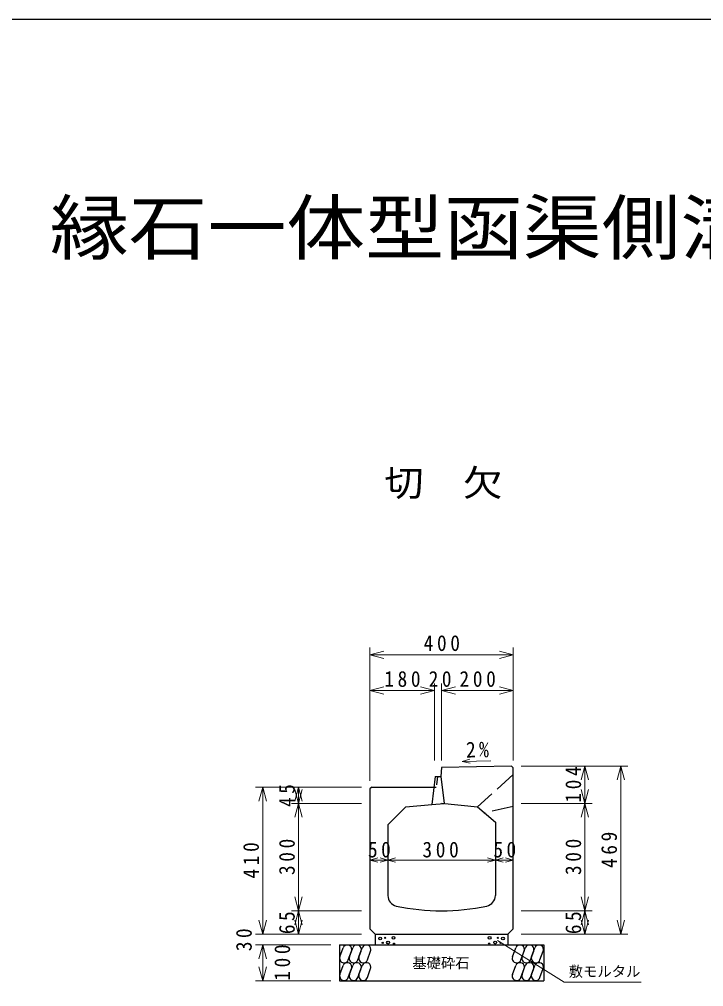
# Model space of a CAD drawing. Units: millimetres, scale not verified. Extents: x -8045 to 7955, y -5459 to 5541.
# Drawn here: x -6113 to -4203, y 2843 to 5541 of the extents above; entities that cross this region are included whole.
import ezdxf
from ezdxf.enums import TextEntityAlignment as Align

# ---------------------------------------------------------------- set-up
doc = ezdxf.new("R2010")
doc.units = ezdxf.units.MM
doc.header["$LTSCALE"] = 20
doc.linetypes.add('DASHED1', pattern=[1.8, 1.2, -0.6])
doc.linetypes.add('DASHED3', pattern=[4, 3, -1])
doc.layers.add('1-0_地形_単点', color=2, linetype='Continuous')
doc.layers.add('1-2_管理用道路1号1案', color=4, linetype='Continuous', lineweight=18)
doc.styles.add('ＭＳ ゴシック', font='')
doc.styles.get('ＭＳ ゴシック').set_extended_font_data('MS Gothic')

msp = doc.modelspace()

# ---------------------------------------------------------------- linework, layer by layer
at = {"layer": '1-0_地形_単点'}
for p, q in [((-4934.59, 3454.22), (-4937.07, 3429.42)), ((-4952.13, 3429.42), (-4962.09, 3351.28)), ((-4952.13, 3429.42), (-4937.07, 3429.42)), ((-4937.07, 3429.42), (-4927.09, 3354.12)), ((-4734.63, 3004.42), (-4734.63, 3453.32)), ((-5129.63, 3399.42), (-5134.63, 3394.42)), ((-5134.63, 3394.42), (-5134.63, 3004.42)), ((-5129.63, 3399.42), (-4955.96, 3399.42)), ((-5034.63, 3344.42), (-4962.09, 3351.28)), ((-4962.09, 3351.28), (-4927.09, 3354.12)), ((-4934.63, 3354.42), (-4834.63, 3344.42)), ((-5119.63, 2989.42), (-5134.63, 3004.42)), ((-4749.63, 2989.42), (-4734.63, 3004.42)), ((-5119.63, 2989.42), (-5119.63, 2959.42)), ((-5119.63, 2989.42), (-4749.63, 2989.42)), ((-4749.63, 2989.42), (-4749.63, 2959.42)), ((-5219.63, 2959.42), (-5219.63, 2859.42)), ((-5218.47, 2925.86), (-5209.37, 2950.86)), ((-5194.98, 2917.31), (-5185.88, 2942.31)), ((-5191.86, 2925.86), (-5182.77, 2950.86)), ((-5168.37, 2917.31), (-5159.27, 2942.31)), ((-5165.26, 2925.86), (-5156.16, 2950.86)), ((-5141.77, 2917.31), (-5132.67, 2942.31)), ((-4736.77, 2925.86), (-4727.67, 2950.86)), ((-4713.28, 2917.31), (-4704.18, 2942.31)), ((-4710.17, 2925.86), (-4701.07, 2950.86)), ((-4686.67, 2917.31), (-4677.57, 2942.31)), ((-4683.56, 2925.86), (-4674.46, 2950.86)), ((-4660.07, 2917.31), (-4650.97, 2942.31)), ((-5218.47, 2876.77), (-5209.37, 2901.77)), ((-5194.98, 2868.21), (-5185.88, 2893.21)), ((-5191.86, 2876.77), (-5182.77, 2901.77)), ((-5168.37, 2868.21), (-5159.27, 2893.21)), ((-5165.26, 2876.77), (-5156.16, 2901.77)), ((-5141.77, 2868.21), (-5132.67, 2893.21)), ((-4736.77, 2876.77), (-4727.67, 2901.77)), ((-4713.28, 2868.21), (-4704.18, 2893.21)), ((-4710.17, 2876.77), (-4701.07, 2901.77)), ((-4686.67, 2868.21), (-4677.57, 2893.21)), ((-4683.56, 2876.77), (-4674.46, 2901.77)), ((-4660.07, 2868.21), (-4650.97, 2893.21)), ((-5219.63, 2859.42), (-4649.63, 2859.42))]:
    msp.add_line(p, q, dxfattribs=at)
at = {"layer": '1-0_地形_単点', "linetype": 'DASHED1'}
for p in [(-4946.08, 3429.42), (-4955.99, 3399.42)]:
    msp.add_line(p, (-4949.94, 3399.42), dxfattribs=at)
at = {"layer": '1-0_地形_単点', "linetype": 'DASHED3'}
for p, q in [((-4734.54, 3434.32), (-4834.54, 3344.42)), ((-4734.54, 3345.32), (-4816.84, 3326.72))]:
    msp.add_line(p, q, dxfattribs=at)
at = {"layer": '1-0_地形_単点', "color": 7}
msp.add_lwpolyline([(-8044.66, -5458.66), (7955.34, -5458.66), (7955.34, 5541.34), (-8044.66, 5541.34)], close=True, dxfattribs=at)
at = {"layer": '1-0_地形_単点'}
for points in [[(-4734.63, 3453.32), (-4739.63, 3458.22), (-4934.59, 3454.22)], [(-5034.63, 3344.42), (-5084.63, 3294.42), (-5084.63, 3097.2)], [(-4834.63, 3344.42), (-4784.63, 3301.42), (-4784.63, 3097.2)], [(-5219.63, 2959.42), (-4649.63, 2959.42), (-4649.63, 2859.42)]]:
    msp.add_lwpolyline(points, dxfattribs=at)
for centre, radius in [((-5105.9, 2977.03), 3.94), ((-5091.85, 2979.14), 1.6), ((-5084.12, 2965.79), 3.94), ((-5068.66, 2979.14), 3.94), ((-4800.61, 2979.14), 3.94), ((-4785.15, 2965.79), 3.94), ((-4777.42, 2979.14), 1.6), ((-4763.37, 2977.03), 3.94), ((-5098.87, 2965.09), 1.6), ((-5067.25, 2962.98), 1.6), ((-4802.02, 2962.98), 1.6), ((-4770.4, 2965.09), 1.6)]:
    msp.add_circle(centre, radius, dxfattribs=at)
for centre, radius, start, end in [((-5054.63, 3097.2), 30, 180, 257.8468), ((-4814.63, 3097.2), 30, 282.1532, 0), ((-4934.63, 3654.42), 600, 257.8468, 282.1532), ((-5197.62, 2946.59), 12.5, 0, 160), ((-5197.62, 2946.59), 12.5, 340, 0), ((-5171.02, 2946.59), 12.5, 0, 160), ((-5171.02, 2946.59), 12.5, 340, 0), ((-5144.41, 2946.59), 12.5, 0, 160), ((-5144.41, 2946.59), 12.5, 340, 0), ((-4715.92, 2946.59), 12.5, 0, 160), ((-4715.92, 2946.59), 12.5, 340, 0), ((-4689.32, 2946.59), 12.5, 0, 160), ((-4689.32, 2946.59), 12.5, 340, 0), ((-4662.72, 2946.59), 12.5, 0, 160), ((-4662.72, 2946.59), 12.5, 340, 0), ((-5206.72, 2921.59), 12.5, 159.99998, 340), ((-5180.12, 2921.59), 12.5, 159.99998, 340), ((-5153.51, 2921.59), 12.5, 159.99998, 340), ((-4725.02, 2921.59), 12.5, 159.99998, 340), ((-4698.42, 2921.59), 12.5, 159.99998, 340), ((-4671.81, 2921.59), 12.5, 159.99998, 340), ((-5197.62, 2897.49), 12.5, 0, 160), ((-5197.62, 2897.49), 12.5, 340, 0), ((-5171.02, 2897.49), 12.5, 0, 160), ((-5171.02, 2897.49), 12.5, 340, 0), ((-5144.41, 2897.49), 12.5, 0, 160), ((-5144.41, 2897.49), 12.5, 340, 0), ((-4715.92, 2897.49), 12.5, 0, 160), ((-4715.92, 2897.49), 12.5, 340, 0), ((-4689.32, 2897.49), 12.5, 0, 160), ((-4689.32, 2897.49), 12.5, 340, 0), ((-4662.72, 2897.49), 12.5, 0, 160), ((-4662.72, 2897.49), 12.5, 340, 0), ((-5206.72, 2872.49), 12.5, 159.99998, 340), ((-5180.12, 2872.49), 12.5, 159.99998, 340), ((-5153.51, 2872.49), 12.5, 159.99998, 340), ((-4725.02, 2872.49), 12.5, 159.99998, 340), ((-4698.42, 2872.49), 12.5, 159.99998, 340), ((-4671.81, 2872.49), 12.5, 159.99998, 340)]:
    msp.add_arc(centre, radius, start, end, dxfattribs=at)
at = {"layer": '1-2_管理用道路1号1案'}
for p, q in [((-5134.63, 3788.73), (-5134.63, 3688.73)), ((-5134.63, 3768.73), (-5096, 3779.08)), ((-4734.63, 3768.73), (-4773.27, 3779.08)), ((-4734.63, 3788.73), (-4734.63, 3688.73)), ((-5134.63, 3768.73), (-4734.63, 3768.73)), ((-5134.63, 3768.73), (-5096, 3758.37)), ((-4734.63, 3768.73), (-4773.27, 3758.37)), ((-5134.63, 3688.73), (-5134.63, 3417.5)), ((-5134.63, 3668.73), (-5096, 3679.08)), ((-4954.63, 3668.73), (-4993.27, 3679.08)), ((-4954.63, 3688.73), (-4954.63, 3473.33)), ((-4934.63, 3688.73), (-4934.63, 3473.33)), ((-4934.63, 3668.73), (-4896, 3679.08)), ((-4734.63, 3668.73), (-4773.27, 3679.08)), ((-4734.63, 3688.73), (-4734.63, 3473.33)), ((-5134.63, 3668.73), (-4954.63, 3668.73)), ((-5134.63, 3668.73), (-5096, 3658.37)), ((-4954.63, 3668.73), (-4993.27, 3658.37)), ((-4934.63, 3668.73), (-4734.63, 3668.73)), ((-4934.63, 3668.73), (-4896, 3658.37)), ((-4734.63, 3668.73), (-4773.27, 3658.37)), ((-4877.13, 3471.4), (-4855.51, 3477.66)), ((-4877.13, 3471.4), (-4797.14, 3473)), ((-4877.13, 3471.4), (-4855.28, 3466.01)), ((-4514.63, 3458.32), (-4712.4, 3458.32)), ((-4534.63, 3458.32), (-4544.99, 3419.68)), ((-4534.63, 3354.12), (-4534.63, 3458.32)), ((-4534.63, 3458.32), (-4524.28, 3419.68)), ((-4414.63, 3458.32), (-4514.63, 3458.32)), ((-4434.63, 3458.32), (-4444.99, 3419.68)), ((-4434.63, 2989.44), (-4434.63, 3458.32)), ((-4434.63, 3458.32), (-4424.28, 3419.68)), ((-5453.84, 3399.42), (-5353.84, 3399.42)), ((-5433.84, 3399.42), (-5423.49, 3360.78)), ((-5353.84, 3399.42), (-5158.24, 3399.42)), ((-5333.84, 3354.12), (-5344.19, 3392.76)), ((-5333.84, 3399.42), (-5323.49, 3360.78)), ((-5333.84, 3354.12), (-5323.49, 3392.76)), ((-4534.63, 3354.12), (-4544.99, 3392.76)), ((-4534.63, 3354.12), (-4524.28, 3392.76)), ((-5353.84, 3354.12), (-5158.24, 3354.12)), ((-5333.84, 3354.12), (-5344.19, 3315.48)), ((-5333.84, 3054.42), (-5333.84, 3354.12)), ((-5333.84, 3354.12), (-5323.49, 3315.48)), ((-4514.63, 3354.12), (-4712.4, 3354.12)), ((-4534.63, 3354.12), (-4544.99, 3315.48)), ((-4534.63, 3054.44), (-4534.63, 3354.12)), ((-4534.63, 3354.12), (-4524.28, 3315.48)), ((-5134.63, 3196.17), (-5112.9, 3201.99)), ((-5134.63, 3196.17), (-5084.63, 3196.17)), ((-5134.63, 3196.17), (-5112.9, 3190.34)), ((-5084.63, 3196.17), (-5106.37, 3201.99)), ((-5084.63, 3196.17), (-5106.37, 3190.34)), ((-5084.63, 3196.17), (-5062.9, 3201.99)), ((-5084.63, 3196.17), (-5062.9, 3190.34)), ((-4784.63, 3196.17), (-4806.37, 3201.99)), ((-4784.63, 3196.17), (-4762.9, 3201.99)), ((-4784.63, 3196.17), (-4734.63, 3196.17)), ((-4784.63, 3196.17), (-4762.9, 3190.34)), ((-4734.63, 3196.17), (-4756.37, 3201.99)), ((-4734.63, 3196.17), (-4756.37, 3190.34)), ((-5333.84, 3054.42), (-5344.19, 3093.06)), ((-5333.84, 3054.42), (-5323.49, 3093.06)), ((-4534.63, 3054.44), (-4544.99, 3093.07)), ((-4534.63, 3054.44), (-4524.28, 3093.07)), ((-5353.84, 3054.42), (-5158.24, 3054.42)), ((-5333.84, 3054.42), (-5344.19, 3015.78)), ((-5333.84, 2989.42), (-5333.84, 3054.42)), ((-5333.84, 3054.42), (-5323.49, 3015.78)), ((-4514.63, 3054.44), (-4712.4, 3054.44)), ((-4534.63, 3054.44), (-4544.99, 3015.8)), ((-4534.63, 2989.44), (-4534.63, 3054.44)), ((-4534.63, 3054.44), (-4524.28, 3015.8)), ((-5433.84, 2989.42), (-5444.19, 3028.06)), ((-5433.84, 2989.42), (-5423.49, 3028.06)), ((-5333.84, 2989.42), (-5344.19, 3028.06)), ((-5333.84, 2989.42), (-5323.49, 3028.06)), ((-4534.63, 2989.44), (-4544.99, 3028.07)), ((-4534.63, 2989.44), (-4524.28, 3028.07)), ((-4434.63, 2989.44), (-4444.99, 3028.07)), ((-4434.63, 2989.44), (-4424.28, 3028.07)), ((-5453.84, 2989.42), (-5353.84, 2989.42)), ((-5353.84, 2989.42), (-5158.24, 2989.42)), ((-4592.84, 2855.18), (-4778.94, 2971.7)), ((-4514.63, 2989.44), (-4712.4, 2989.44)), ((-4414.63, 2989.44), (-4514.63, 2989.44)), ((-5453.84, 2959.42), (-5244.05, 2959.42)), ((-5433.84, 2959.42), (-5444.19, 2920.78)), ((-5433.84, 2859.42), (-5433.84, 2959.42)), ((-5433.84, 2959.42), (-5423.49, 2920.78)), ((-5433.84, 2859.42), (-5444.19, 2898.06)), ((-5433.84, 2859.42), (-5423.49, 2898.06)), ((-5453.84, 2859.42), (-5244.05, 2859.42)), ((-4592.84, 2855.18), (-4377.77, 2855.18))]:
    msp.add_line(p, q, dxfattribs=at)
for points in [[(-5433.84, 2989.42), (-5433.84, 3399.42), (-5444.19, 3360.78)], [(-5333.84, 3354.12), (-5333.84, 3399.42), (-5344.19, 3360.78)], [(-5084.63, 3196.17), (-4784.63, 3196.17), (-4806.37, 3190.34)]]:
    msp.add_lwpolyline(points, dxfattribs=at)

# ---------------------------------------------------------------- texts
at = {"layer": '1-0_地形_単点', "color": 4, "style": 'ＭＳ ゴシック'}
msp.add_text('基礎砕石', height=29.33, dxfattribs=at).set_placement((-5016.53, 2885.44), align=Align.BOTTOM_LEFT)
at = {"layer": '1-2_管理用道路1号1案', "color": 6, "style": 'ＭＳ ゴシック', "width": 1.1}
msp.add_text('縁石一体型函渠側溝３００型【縁楽】', height=146.6, dxfattribs=at).set_placement((-6027.8, 4842.82), align=Align.BOTTOM_LEFT)
at = {"layer": '1-2_管理用道路1号1案', "color": 3, "style": 'ＭＳ ゴシック', "width": 1.1}
msp.add_text('切\u3000欠', height=73.31, dxfattribs=at).set_placement((-5094.63, 4189.33), align=Align.BOTTOM_LEFT)
at = {"layer": '1-2_管理用道路1号1案', "style": 'ＭＳ ゴシック'}
msp.add_text('敷モルタル', height=29.33, dxfattribs=at).set_placement((-4579.97, 2861.85), align=Align.BOTTOM_LEFT)
at = {"layer": '1-2_管理用道路1号1案', "color": 7, "char_height": 43.99, "attachment_point": 7, "style": 'ＭＳ ゴシック'}
for s, insert in [('\\T1.38;\\W0.9;400', (-4984.63, 3778.73)), ('\\T1.38;\\W0.9;180', (-5094.63, 3678.73)), ('\\T1.36;\\W0.9;20', (-4970.58, 3678.73)), ('\\T1.38;\\W0.9;200', (-4884.63, 3678.73)), ('\\T1.36;\\W0.9;50', (-5140.04, 3202.77)), ('\\T1.38;\\W0.9;300', (-4988.07, 3202.77)), ('\\T1.36;\\W0.9;50', (-4790.04, 3202.77))]:
    msp.add_mtext(s, dxfattribs=dict(at, insert=insert))
for s, insert, rotation in [('\\T1.36;\\W0.9;2%', (-4865.97, 3481.13), 1.146), ('\\T1.38;\\W0.9;104', (-4544.63, 3356.22), 90), ('\\T1.36;\\W0.9;45', (-5343.84, 3344.27), 90), ('\\T1.38;\\W0.9;469', (-4444.63, 3173.88), 90), ('\\T1.38;\\W0.9;410', (-5443.84, 3144.42), 90), ('\\T1.38;\\W0.9;300', (-5343.84, 3154.27), 90), ('\\T1.38;\\W0.9;300', (-4544.63, 3154.28), 90), ('\\T1.36;\\W0.9;65', (-5343.84, 2989.42), 90), ('\\T1.36;\\W0.9;65', (-4544.63, 2989.44), 90), ('\\T1.36;\\W0.9;30', (-5463.84, 2941.92), 90), ('\\T1.38;\\W0.9;100', (-5356.76, 2859.42), 90)]:
    msp.add_mtext(s, dxfattribs=dict(at, insert=insert, rotation=rotation))

doc.saveas('drawing.dxf')
